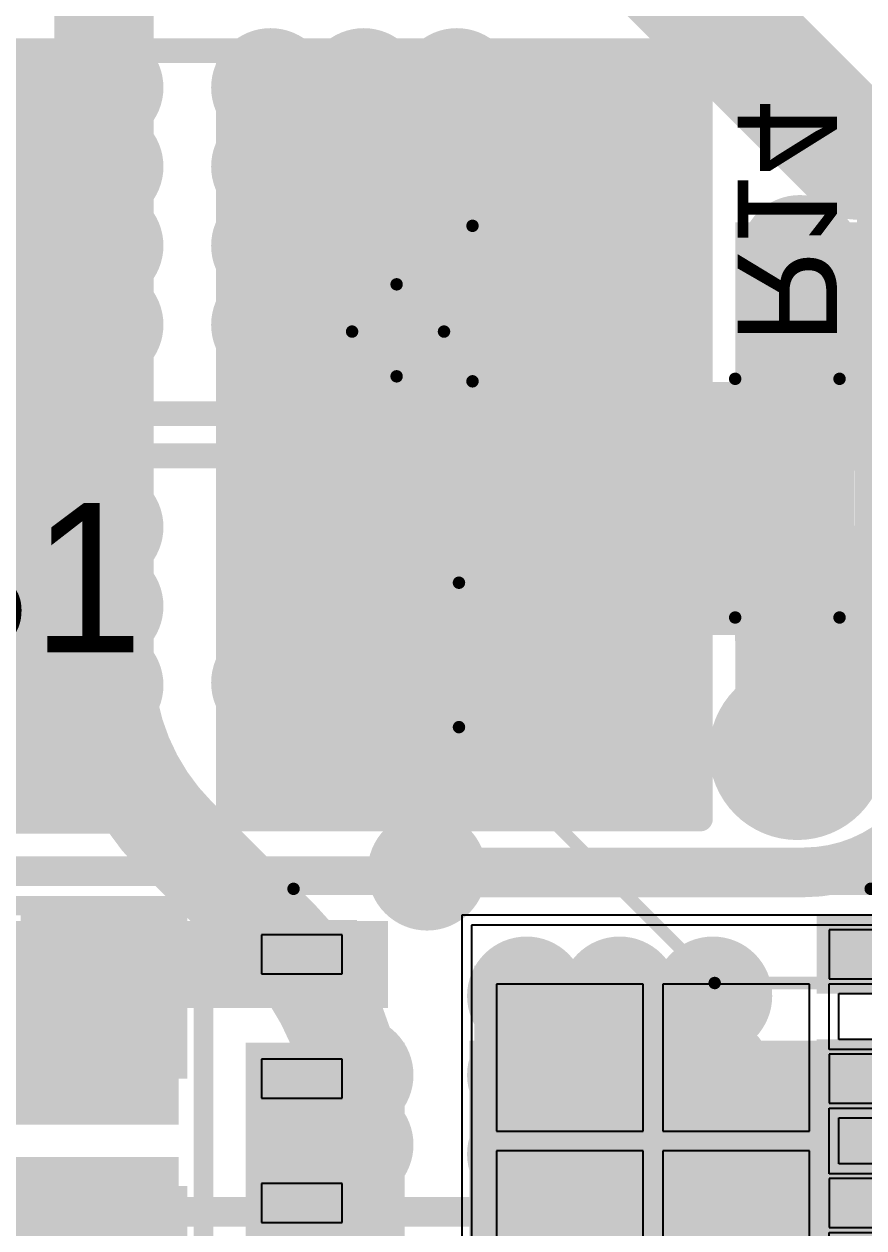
# Model space of a CAD drawing. Header units: millimetres. Extents: x 2.49 to 5.32, y 1.64 to 4.48.
# Drawn here: x 4.0828 to 4.4208, y 2.6385 to 3.1227 of the extents above; entities that cross this region are included whole.
import ezdxf

# ---------------------------------------------------------------- set-up
doc = ezdxf.new("R2010")
doc.units = ezdxf.units.MM
doc.header["$MEASUREMENT"] = 0
for name, color, linetype in [('BottomLayer', 5, 'Continuous'), ('BottomOverlay', 54, 'Continuous'), ('BottomPaste', 16, 'Continuous'), ('BottomSolder', 6, 'Continuous'), ('InternalPlane1', 76, 'Continuous'), ('InternalPlane2', 16, 'Continuous'), ('Mechanical2', 216, 'Continuous'), ('MultiLayer', 9, 'Continuous'), ('TopLayer', 1, 'Continuous'), ('TopOverlay', 2, 'Continuous'), ('TopPaste', 8, 'Continuous'), ('TopSolder', 216, 'Continuous'), ('ViaHoleLayer', 16, 'Continuous')]:
    doc.layers.add(name, color=color, linetype=linetype)

# ---------------------------------------------------------------- blocks, each defined once
blk = doc.blocks.new('VKME1451J221MV_10')
at = {"layer": 'TopLayer'}
blk.add_solid([(0.26574, 0.03248), (0.08858, 0.03248), (0.26574, -0.03248), (0.08858, -0.03248)], dxfattribs=at)
at = {"layer": 'TopOverlay', "const_width": 0.005}
for points in [[(0.10309, 0.2), (-0.1983, 0.2)], [(0.206, 0.09709), (0.10309, 0.2)], [(0.206, 0.09709), (0.206, 0.039)], [(0.20056, -0.042), (0.20056, -0.10453)], [(0.23109, -0.044), (0.23109, -0.081)], [(0.24902, -0.062), (0.21202, -0.062)], [(0.20056, -0.10453), (0.10609, -0.199)]]:
    blk.add_lwpolyline(points, dxfattribs=at)
at = {"layer": 'TopOverlay', "const_width": 0.0025}
for points in [[(0.10184, 0.2, 1), (0.10434, 0.2, 1)], [(0.10184, 0.2, 1), (0.10434, 0.2, 1)], [(0.20475, 0.09709, 1), (0.20725, 0.09709, 1)], [(0.20475, 0.09709, 1), (0.20725, 0.09709, 1)], [(0.20475, 0.039, 1), (0.20725, 0.039, 1)], [(0.19931, -0.042, 1), (0.20181, -0.042, 1)], [(0.22984, -0.044, 1), (0.23234, -0.044, 1)], [(0.21077, -0.062, 1), (0.21327, -0.062, 1)], [(0.24777, -0.062, 1), (0.25027, -0.062, 1)], [(0.22984, -0.081, 1), (0.23234, -0.081, 1)], [(0.19931, -0.10453, 1), (0.20181, -0.10453, 1)], [(0.19931, -0.10453, 1), (0.20181, -0.10453, 1)]]:
    blk.add_lwpolyline(points, format="xyb", close=True, dxfattribs=at)
at = {"layer": 'TopPaste'}
blk.add_solid([(0.26574, 0.03248), (0.08858, 0.03248), (0.26574, -0.03248), (0.08858, -0.03248)], dxfattribs=at)
at = {"layer": 'TopSolder'}
blk.add_solid([(0.26974, 0.03648), (0.08458, 0.03648), (0.26974, -0.03648), (0.08458, -0.03648)], dxfattribs=at)
blk = doc.blocks.new('R__0603_B_54')
at = {"layer": 'BottomLayer'}
for points in [[(-0.015, -0.0175), (-0.015, 0.0175), (-0.045, -0.0175), (-0.045, 0.0175)], [(0.045, -0.0175), (0.045, 0.0175), (0.015, -0.0175), (0.015, 0.0175)]]:
    blk.add_solid(points, dxfattribs=at)
at = {"layer": 'BottomOverlay', "const_width": 0.005}
for points in [[(-0.048, 0.021), (-0.048, -0.021)], [(-0.048, 0.021), (0.048, 0.021)], [(0.048, 0.021), (0.048, -0.021)], [(-0.048, -0.021), (0.048, -0.021)]]:
    blk.add_lwpolyline(points, dxfattribs=at)
at = {"layer": 'BottomOverlay', "const_width": 0.0025}
for points in [[(-0.04925, 0.021, 1), (-0.04675, 0.021, 1)], [(-0.04925, 0.021, 1), (-0.04675, 0.021, 1)], [(0.04675, 0.021, 1), (0.04925, 0.021, 1)], [(0.04675, 0.021, 1), (0.04925, 0.021, 1)], [(-0.04925, -0.021, 1), (-0.04675, -0.021, 1)], [(-0.04925, -0.021, 1), (-0.04675, -0.021, 1)], [(0.04675, -0.021, 1), (0.04925, -0.021, 1)], [(0.04675, -0.021, 1), (0.04925, -0.021, 1)]]:
    blk.add_lwpolyline(points, format="xyb", close=True, dxfattribs=at)
at = {"layer": 'BottomPaste'}
for points in [[(-0.015, -0.0175), (-0.015, 0.0175), (-0.045, -0.0175), (-0.045, 0.0175)], [(0.045, -0.0175), (0.045, 0.0175), (0.015, -0.0175), (0.015, 0.0175)]]:
    blk.add_solid(points, dxfattribs=at)
at = {"layer": 'BottomSolder'}
for points in [[(-0.011, -0.0215), (-0.011, 0.0215), (-0.049, -0.0215), (-0.049, 0.0215)], [(0.049, -0.0215), (0.049, 0.0215), (0.011, -0.0215), (0.011, 0.0215)]]:
    blk.add_solid(points, dxfattribs=at)
blk = doc.blocks.new('RES_2512_B_57')
at = {"layer": 'BottomLayer'}
for points in [[(-0.15945, -0.06693), (-0.09646, -0.06693), (-0.15945, 0.06693), (-0.09646, 0.06693)], [(0.09646, -0.06693), (0.15945, -0.06693), (0.09646, 0.06693), (0.15945, 0.06693)]]:
    blk.add_solid(points, dxfattribs=at)
at = {"layer": 'BottomOverlay', "const_width": 0.01}
for points in [[(0.16679, 0.073), (-0.167, 0.073)], [(-0.167, 0.073), (-0.167, -0.073)], [(0.16679, 0.073), (0.16679, -0.073)], [(0.16679, -0.073), (-0.167, -0.073)]]:
    blk.add_lwpolyline(points, dxfattribs=at)
at = {"layer": 'BottomOverlay', "const_width": 0.005}
for points in [[(-0.1695, 0.073, 1), (-0.1645, 0.073, 1)], [(-0.1695, 0.073, 1), (-0.1645, 0.073, 1)], [(0.16429, 0.073, 1), (0.16929, 0.073, 1)], [(0.16429, 0.073, 1), (0.16929, 0.073, 1)], [(-0.1695, -0.073, 1), (-0.1645, -0.073, 1)], [(-0.1695, -0.073, 1), (-0.1645, -0.073, 1)], [(0.16429, -0.073, 1), (0.16929, -0.073, 1)], [(0.16429, -0.073, 1), (0.16929, -0.073, 1)]]:
    blk.add_lwpolyline(points, format="xyb", close=True, dxfattribs=at)
at = {"layer": 'BottomPaste'}
for points in [[(-0.15945, -0.06693), (-0.09646, -0.06693), (-0.15945, 0.06693), (-0.09646, 0.06693)], [(0.09646, -0.06693), (0.15945, -0.06693), (0.09646, 0.06693), (0.15945, 0.06693)]]:
    blk.add_solid(points, dxfattribs=at)
at = {"layer": 'BottomSolder'}
for points in [[(-0.16345, -0.07093), (-0.09246, -0.07093), (-0.16345, 0.07093), (-0.09246, 0.07093)], [(0.09246, -0.07093), (0.16345, -0.07093), (0.09246, 0.07093), (0.16345, 0.07093)]]:
    blk.add_solid(points, dxfattribs=at)
blk = doc.blocks.new('RES_2512_B_58')
at = {"layer": 'BottomLayer'}
for points in [[(-0.15945, -0.06693), (-0.09646, -0.06693), (-0.15945, 0.06693), (-0.09646, 0.06693)], [(0.09646, -0.06693), (0.15945, -0.06693), (0.09646, 0.06693), (0.15945, 0.06693)]]:
    blk.add_solid(points, dxfattribs=at)
at = {"layer": 'BottomOverlay', "const_width": 0.01}
for points in [[(0.16679, 0.073), (-0.167, 0.073)], [(-0.167, 0.073), (-0.167, -0.073)], [(0.16679, 0.073), (0.16679, -0.073)], [(0.16679, -0.073), (-0.167, -0.073)]]:
    blk.add_lwpolyline(points, dxfattribs=at)
at = {"layer": 'BottomOverlay', "const_width": 0.005}
for points in [[(-0.1695, 0.073, 1), (-0.1645, 0.073, 1)], [(-0.1695, 0.073, 1), (-0.1645, 0.073, 1)], [(0.16429, 0.073, 1), (0.16929, 0.073, 1)], [(0.16429, 0.073, 1), (0.16929, 0.073, 1)], [(-0.1695, -0.073, 1), (-0.1645, -0.073, 1)], [(-0.1695, -0.073, 1), (-0.1645, -0.073, 1)], [(0.16429, -0.073, 1), (0.16929, -0.073, 1)], [(0.16429, -0.073, 1), (0.16929, -0.073, 1)]]:
    blk.add_lwpolyline(points, format="xyb", close=True, dxfattribs=at)
at = {"layer": 'BottomPaste'}
for points in [[(-0.15945, -0.06693), (-0.09646, -0.06693), (-0.15945, 0.06693), (-0.09646, 0.06693)], [(0.09646, -0.06693), (0.15945, -0.06693), (0.09646, 0.06693), (0.15945, 0.06693)]]:
    blk.add_solid(points, dxfattribs=at)
at = {"layer": 'BottomSolder'}
for points in [[(-0.16345, -0.07093), (-0.09246, -0.07093), (-0.16345, 0.07093), (-0.09246, 0.07093)], [(0.09246, -0.07093), (0.16345, -0.07093), (0.09246, 0.07093), (0.16345, 0.07093)]]:
    blk.add_solid(points, dxfattribs=at)
blk = doc.blocks.new('8_P____TDFN_B_70')
at = {"layer": 'BottomLayer'}
for p, q in [((0.1873, 0.08681), (0.01191, 0.08681)), ((0.01191, 0.08681), (0.01191, -0.08681)), ((0.1873, 0.06319), (0.1873, 0.08681)), ((0.15581, 0.03681), (0.15581, 0.06319)), ((0.15581, 0.06319), (0.1873, 0.06319)), ((0.1873, 0.03681), (0.15581, 0.03681)), ((0.1873, 0.01319), (0.1873, 0.03681)), ((0.15581, -0.01319), (0.15581, 0.01319)), ((0.15581, 0.01319), (0.1873, 0.01319)), ((0.1873, -0.01319), (0.15581, -0.01319)), ((0.1873, -0.03681), (0.1873, -0.01319)), ((0.15581, -0.06319), (0.15581, -0.03681)), ((0.15581, -0.03681), (0.1873, -0.03681)), ((0.1873, -0.06319), (0.15581, -0.06319)), ((0.1873, -0.08681), (0.1873, -0.06319)), ((0.01191, -0.08681), (0.1873, -0.08681))]:
    blk.add_line(p, q, dxfattribs=at)
for points in [[(-0.07461, 0.06516), (-0.03819, 0.06516), (-0.07461, 0.08484), (-0.03819, 0.08484)], [(0.15474, 0.06319), (0.18624, 0.06319), (0.15474, 0.08681), (0.18624, 0.08681)], [(-0.07461, 0.01516), (-0.03819, 0.01516), (-0.07461, 0.03484), (-0.03819, 0.03484)], [(0.15474, 0.01319), (0.18624, 0.01319), (0.15474, 0.03681), (0.18624, 0.03681)], [(0.15474, -0.03681), (0.18624, -0.03681), (0.15474, -0.01319), (0.18624, -0.01319)], [(-0.07461, -0.03484), (-0.03819, -0.03484), (-0.07461, -0.01516), (-0.03819, -0.01516)], [(-0.07461, -0.08484), (-0.03819, -0.08484), (-0.07461, -0.06516), (-0.03819, -0.06516)], [(0.15474, -0.08681), (0.18624, -0.08681), (0.15474, -0.06319), (0.18624, -0.06319)]]:
    blk.add_solid(points, dxfattribs=at)
at = {"layer": 'BottomOverlay', "const_width": 0.005}
for points in [[(-0.05974, 0.10138), (0.17254, 0.10138)], [(-0.05974, -0.10038), (0.17254, -0.10038)]]:
    blk.add_lwpolyline(points, dxfattribs=at)
at = {"layer": 'BottomOverlay'}
for points, const_width in [([(-0.06099, 0.10138, 1), (-0.05849, 0.10138, 1)], 0.0025), ([(0.17129, 0.10138, 1), (0.17379, 0.10138, 1)], 0.0025), ([(-0.07206, -0.094, 1), (-0.07994, -0.094, 1)], 0.00787), ([(-0.08191, -0.094, 1), (-0.07797, -0.094, 1)], 0.00394), ([(-0.07403, -0.094, 1), (-0.07009, -0.094, 1)], 0.00394), ([(-0.06099, -0.10038, 1), (-0.05849, -0.10038, 1)], 0.0025), ([(0.17129, -0.10038, 1), (0.17379, -0.10038, 1)], 0.0025)]:
    blk.add_lwpolyline(points, format="xyb", close=True, dxfattribs=dict(at, const_width=const_width))
at = {"layer": 'BottomPaste'}
for p, q in [((-0.04016, 0.08287), (-0.07264, 0.08287)), ((-0.07264, 0.08287), (-0.07264, 0.06713)), ((-0.04016, 0.06713), (-0.04016, 0.08287)), ((0.18533, 0.08484), (0.15581, 0.08484)), ((0.15581, 0.08484), (0.15581, 0.06516)), ((0.18533, 0.06516), (0.18533, 0.08484)), ((-0.07264, 0.06713), (-0.04016, 0.06713)), ((0.081, 0.06299), (0.02195, 0.06299)), ((0.02195, 0.06299), (0.02195, 0.00394)), ((0.081, 0.00394), (0.081, 0.06299)), ((0.14793, 0.06299), (0.08888, 0.06299)), ((0.08888, 0.06299), (0.08888, 0.00394)), ((0.14793, 0.00394), (0.14793, 0.06299)), ((0.15581, 0.06516), (0.18533, 0.06516)), ((0.18533, 0.03484), (0.15581, 0.03484)), ((0.15581, 0.03484), (0.15581, 0.01516)), ((0.18533, 0.01516), (0.18533, 0.03484)), ((-0.04016, 0.03287), (-0.07264, 0.03287)), ((-0.07264, 0.03287), (-0.07264, 0.01713)), ((-0.04016, 0.01713), (-0.04016, 0.03287)), ((-0.07264, 0.01713), (-0.04016, 0.01713)), ((0.15581, 0.01516), (0.18533, 0.01516)), ((0.02195, 0.00394), (0.081, 0.00394)), ((0.08888, 0.00394), (0.14793, 0.00394)), ((0.081, -0.00394), (0.02195, -0.00394)), ((0.02195, -0.00394), (0.02195, -0.06299)), ((0.081, -0.06299), (0.081, -0.00394)), ((0.14793, -0.00394), (0.08888, -0.00394)), ((0.08888, -0.00394), (0.08888, -0.06299)), ((0.14793, -0.06299), (0.14793, -0.00394)), ((-0.04016, -0.01713), (-0.07264, -0.01713)), ((-0.07264, -0.01713), (-0.07264, -0.03287)), ((-0.04016, -0.03287), (-0.04016, -0.01713)), ((0.18533, -0.01516), (0.15581, -0.01516)), ((0.15581, -0.01516), (0.15581, -0.03484)), ((0.18533, -0.03484), (0.18533, -0.01516)), ((-0.07264, -0.03287), (-0.04016, -0.03287)), ((0.15581, -0.03484), (0.18533, -0.03484)), ((-0.04016, -0.06713), (-0.07264, -0.06713)), ((-0.07264, -0.06713), (-0.07264, -0.08287)), ((-0.04016, -0.08287), (-0.04016, -0.06713)), ((0.02195, -0.06299), (0.081, -0.06299)), ((0.08888, -0.06299), (0.14793, -0.06299)), ((0.18533, -0.06516), (0.15581, -0.06516)), ((0.15581, -0.06516), (0.15581, -0.08484)), ((0.18533, -0.08484), (0.18533, -0.06516)), ((-0.07264, -0.08287), (-0.04016, -0.08287)), ((0.15581, -0.08484), (0.18533, -0.08484))]:
    blk.add_line(p, q, dxfattribs=at)
at = {"layer": 'BottomSolder'}
for p, q in [((0.19124, 0.09075), (0.00797, 0.09075)), ((0.00797, 0.09075), (0.00797, -0.09075)), ((0.19124, 0.05925), (0.19124, 0.09075)), ((0.15974, 0.04075), (0.15974, 0.05925)), ((0.15974, 0.05925), (0.19124, 0.05925)), ((0.19124, 0.04075), (0.15974, 0.04075)), ((0.19124, 0.00925), (0.19124, 0.04075)), ((0.15974, -0.00925), (0.15974, 0.00925)), ((0.15974, 0.00925), (0.19124, 0.00925)), ((0.19124, -0.00925), (0.15974, -0.00925)), ((0.19124, -0.04075), (0.19124, -0.00925)), ((0.15974, -0.05925), (0.15974, -0.04075)), ((0.15974, -0.04075), (0.19124, -0.04075)), ((0.19124, -0.05925), (0.15974, -0.05925)), ((0.19124, -0.09075), (0.19124, -0.05925)), ((0.00797, -0.09075), (0.19124, -0.09075))]:
    blk.add_line(p, q, dxfattribs=at)
for points in [[(-0.07861, 0.06116), (-0.03419, 0.06116), (-0.07861, 0.08884), (-0.03419, 0.08884)], [(0.15074, 0.05919), (0.19024, 0.05919), (0.15074, 0.09081), (0.19024, 0.09081)], [(-0.07861, 0.01116), (-0.03419, 0.01116), (-0.07861, 0.03884), (-0.03419, 0.03884)], [(0.15074, 0.00919), (0.19024, 0.00919), (0.15074, 0.04081), (0.19024, 0.04081)], [(0.15074, -0.04081), (0.19024, -0.04081), (0.15074, -0.00919), (0.19024, -0.00919)], [(-0.07861, -0.03884), (-0.03419, -0.03884), (-0.07861, -0.01116), (-0.03419, -0.01116)], [(-0.07861, -0.08884), (-0.03419, -0.08884), (-0.07861, -0.06116), (-0.03419, -0.06116)], [(0.15074, -0.09081), (0.19024, -0.09081), (0.15074, -0.05919), (0.19024, -0.05919)]]:
    blk.add_solid(points, dxfattribs=at)
blk = doc.blocks.new('SOD_123W_B_85')
at = {"layer": 'BottomLayer'}
for points in [[(-0.08465, -0.02953), (-0.02559, -0.02953), (-0.08465, 0.02953), (-0.02559, 0.02953)], [(0.02559, -0.02953), (0.08465, -0.02953), (0.02559, 0.02953), (0.08465, 0.02953)]]:
    blk.add_solid(points, dxfattribs=at)
at = {"layer": 'BottomOverlay', "const_width": 0.00787}
for points in [[(-0.09112, -0.041), (-0.09112, 0.04)], [(0.09088, 0.04), (-0.09112, 0.04)], [(0.09088, -0.041), (0.09088, 0.04)], [(0.09088, -0.041), (-0.09112, -0.041)]]:
    blk.add_lwpolyline(points, dxfattribs=at)
at = {"layer": 'BottomOverlay', "const_width": 0.00394}
for points in [[(-0.09309, 0.04, 1), (-0.08915, 0.04, 1)], [(-0.09309, 0.04, 1), (-0.08915, 0.04, 1)], [(0.08891, 0.04, 1), (0.09285, 0.04, 1)], [(0.08891, 0.04, 1), (0.09285, 0.04, 1)], [(-0.09309, -0.041, 1), (-0.08915, -0.041, 1)], [(-0.09309, -0.041, 1), (-0.08915, -0.041, 1)], [(0.08891, -0.041, 1), (0.09285, -0.041, 1)], [(0.08891, -0.041, 1), (0.09285, -0.041, 1)]]:
    blk.add_lwpolyline(points, format="xyb", close=True, dxfattribs=at)
at = {"layer": 'BottomOverlay'}
blk.add_solid([(0.09088, -0.043), (0.13988, -0.043), (0.09088, 0.043), (0.13988, 0.043)], dxfattribs=at)
at = {"layer": 'BottomPaste'}
for points in [[(-0.08465, -0.02953), (-0.02559, -0.02953), (-0.08465, 0.02953), (-0.02559, 0.02953)], [(0.02559, -0.02953), (0.08465, -0.02953), (0.02559, 0.02953), (0.08465, 0.02953)]]:
    blk.add_solid(points, dxfattribs=at)
at = {"layer": 'BottomSolder'}
for points in [[(-0.08865, -0.03353), (-0.02159, -0.03353), (-0.08865, 0.03353), (-0.02159, 0.03353)], [(0.02159, -0.03353), (0.08865, -0.03353), (0.02159, 0.03353), (0.08865, 0.03353)]]:
    blk.add_solid(points, dxfattribs=at)
blk = doc.blocks.new('SOD_123W_B_86')
at = {"layer": 'BottomLayer'}
for points in [[(-0.08465, -0.02953), (-0.02559, -0.02953), (-0.08465, 0.02953), (-0.02559, 0.02953)], [(0.02559, -0.02953), (0.08465, -0.02953), (0.02559, 0.02953), (0.08465, 0.02953)]]:
    blk.add_solid(points, dxfattribs=at)
at = {"layer": 'BottomOverlay', "const_width": 0.00787}
for points in [[(-0.09112, 0.04), (-0.09112, -0.041)], [(-0.09112, 0.04), (0.09088, 0.04)], [(0.09088, 0.04), (0.09088, -0.041)], [(-0.09112, -0.041), (0.09088, -0.041)]]:
    blk.add_lwpolyline(points, dxfattribs=at)
at = {"layer": 'BottomOverlay', "const_width": 0.00394}
for points in [[(-0.09309, 0.04, 1), (-0.08915, 0.04, 1)], [(-0.09309, 0.04, 1), (-0.08915, 0.04, 1)], [(0.08891, 0.04, 1), (0.09285, 0.04, 1)], [(0.08891, 0.04, 1), (0.09285, 0.04, 1)], [(-0.09309, -0.041, 1), (-0.08915, -0.041, 1)], [(-0.09309, -0.041, 1), (-0.08915, -0.041, 1)], [(0.08891, -0.041, 1), (0.09285, -0.041, 1)], [(0.08891, -0.041, 1), (0.09285, -0.041, 1)]]:
    blk.add_lwpolyline(points, format="xyb", close=True, dxfattribs=at)
at = {"layer": 'BottomOverlay'}
blk.add_solid([(0.09088, -0.043), (0.13988, -0.043), (0.09088, 0.043), (0.13988, 0.043)], dxfattribs=at)
at = {"layer": 'BottomPaste'}
for points in [[(-0.08465, -0.02953), (-0.02559, -0.02953), (-0.08465, 0.02953), (-0.02559, 0.02953)], [(0.02559, -0.02953), (0.08465, -0.02953), (0.02559, 0.02953), (0.08465, 0.02953)]]:
    blk.add_solid(points, dxfattribs=at)
at = {"layer": 'BottomSolder'}
for points in [[(-0.08865, -0.03353), (-0.02159, -0.03353), (-0.08865, 0.03353), (-0.02159, 0.03353)], [(0.02159, -0.03353), (0.08865, -0.03353), (0.02159, 0.03353), (0.08865, 0.03353)]]:
    blk.add_solid(points, dxfattribs=at)

msp = doc.modelspace()

# ---------------------------------------------------------------- linework, layer by layer
at = {"layer": 'BottomLayer'}
for points, const_width in [([(4.10909, 3.09713, 1), (4.12091, 3.09713, 1)], 0.01181), ([(4.17609, 3.09713, 1), (4.18791, 3.09713, 1)], 0.01181), ([(4.21359, 3.09713, 1), (4.22541, 3.09713, 1)], 0.01181), ([(4.25109, 3.09713, 1), (4.26291, 3.09713, 1)], 0.01181), ([(4.10909, 3.06534, 1), (4.12091, 3.06534, 1)], 0.01181), ([(4.17609, 3.06534, 1), (4.18791, 3.06534, 1)], 0.01181), ([(4.21359, 3.06534, 1), (4.22541, 3.06534, 1)], 0.01181), ([(4.25109, 3.06534, 1), (4.26291, 3.06534, 1)], 0.01181), ([(4.10909, 3.03355, 1), (4.12091, 3.03355, 1)], 0.01181), ([(4.17609, 3.03355, 1), (4.18791, 3.03355, 1)], 0.01181), ([(4.21359, 3.03355, 1), (4.22541, 3.03355, 1)], 0.01181), ([(4.25109, 3.03355, 1), (4.26291, 3.03355, 1)], 0.01181), ([(4.38909, 3.03, 1), (4.40091, 3.03, 1)], 0.01181), ([(4.39, 3.03, 1), (4.4, 3.03, 1)], 0.01), ([(4.10909, 3.00175, 1), (4.12091, 3.00175, 1)], 0.01181), ([(4.17609, 3.00175, 1), (4.18791, 3.00175, 1)], 0.01181), ([(4.21359, 3.00175, 1), (4.22541, 3.00175, 1)], 0.01181), ([(4.25109, 3.00175, 1), (4.26291, 3.00175, 1)], 0.01181), ([(4.39, 2.967, 1), (4.4, 2.967, 1)], 0.01), ([(4.39, 2.967, 1), (4.4, 2.967, 1)], 0.01), ([(4.385, 2.962, 1), (4.395, 2.962, 1)], 0.01), ([(4.10909, 2.92038, 1), (4.12091, 2.92038, 1)], 0.01181), ([(4.10909, 2.88858, 1), (4.12091, 2.88858, 1)], 0.01181), ([(4.10909, 2.85679, 1), (4.12091, 2.85679, 1)], 0.01181), ([(4.17609, 2.85779, 1), (4.18791, 2.85779, 1)], 0.01181), ([(4.21359, 2.85779, 1), (4.22541, 2.85779, 1)], 0.01181), ([(4.25109, 2.85779, 1), (4.26291, 2.85779, 1)], 0.01181), ([(4.37825, 2.83, 1), (4.40975, 2.83, 1)], 0.0315), ([(4.10909, 2.825, 1), (4.12091, 2.825, 1)], 0.01181), ([(4.23909, 2.782, 1), (4.25091, 2.782, 1)], 0.01181), ([(4.242, 2.782, 1), (4.248, 2.782, 1)], 0.006), ([(4.27909, 2.73179, 1), (4.29091, 2.73179, 1)], 0.01181), ([(4.31659, 2.73179, 1), (4.32841, 2.73179, 1)], 0.01181), ([(4.35409, 2.73179, 1), (4.36591, 2.73179, 1)], 0.01181), ([(4.20972, 2.7, 1), (4.22153, 2.7, 1)], 0.01181), ([(4.27909, 2.7, 1), (4.29091, 2.7, 1)], 0.01181), ([(4.31659, 2.7, 1), (4.32841, 2.7, 1)], 0.01181), ([(4.35409, 2.7, 1), (4.36591, 2.7, 1)], 0.01181), ([(4.20972, 2.672, 1), (4.22153, 2.672, 1)], 0.01181), ([(4.27909, 2.66821, 1), (4.29091, 2.66821, 1)], 0.01181), ([(4.31659, 2.66821, 1), (4.32841, 2.66821, 1)], 0.01181), ([(4.35409, 2.66821, 1), (4.36591, 2.66821, 1)], 0.01181), ([(4.09888, 2.649, 1), (4.10488, 2.649, 1)], 0.006), ([(4.112, 2.63588, 1), (4.118, 2.63588, 1)], 0.006)]:
    msp.add_lwpolyline(points, format="xyb", close=True, dxfattribs=dict(at, const_width=const_width))
for points, const_width in [([(4.395, 2.967), (4.395, 3.03)], 0.02), ([(4.39, 2.962), (4.395, 2.967)], 0.02), ([(4.03738, 2.782), (4.245, 2.782)], 0.012), ([(4.10188, 2.649), (4.115, 2.63588)], 0.012)]:
    msp.add_lwpolyline(points, dxfattribs=dict(at, const_width=const_width))
for points in [[(4.02295, 2.797), (4.134, 2.797), (4.02295, 3.115), (4.134, 3.115)], [(4.354, 3.116), (4.16, 3.116), (4.354, 2.807), (4.16, 2.807)], [(4.369, 2.943), (4.491, 2.943), (4.369, 3.043), (4.491, 3.043)], [(4.369, 2.87), (4.492, 2.87), (4.369, 2.921), (4.492, 2.921)], [(4.145, 2.762), (4.025, 2.762), (4.145, 2.68), (4.025, 2.68)], [(4.22923, 2.762), (4.085, 2.762), (4.22923, 2.727), (4.085, 2.727)], [(4.172, 2.713), (4.172, 2.542), (4.236, 2.713), (4.236, 2.542)], [(4.262, 2.71375), (4.262, 2.571), (4.506, 2.71375), (4.506, 2.571)], [(4.145, 2.667), (4.024, 2.667), (4.145, 2.62), (4.024, 2.62)]]:
    msp.add_solid(points, dxfattribs=at)
at = {"layer": 'BottomSolder'}
for points, const_width in [([(4.10709, 3.09713, 1), (4.12291, 3.09713, 1)], 0.01581), ([(4.17409, 3.09713, 1), (4.18991, 3.09713, 1)], 0.01581), ([(4.21159, 3.09713, 1), (4.22741, 3.09713, 1)], 0.01581), ([(4.24909, 3.09713, 1), (4.26491, 3.09713, 1)], 0.01581), ([(4.10709, 3.06534, 1), (4.12291, 3.06534, 1)], 0.01581), ([(4.17409, 3.06534, 1), (4.18991, 3.06534, 1)], 0.01581), ([(4.21159, 3.06534, 1), (4.22741, 3.06534, 1)], 0.01581), ([(4.24909, 3.06534, 1), (4.26491, 3.06534, 1)], 0.01581), ([(4.10709, 3.03355, 1), (4.12291, 3.03355, 1)], 0.01581), ([(4.17409, 3.03355, 1), (4.18991, 3.03355, 1)], 0.01581), ([(4.21159, 3.03355, 1), (4.22741, 3.03355, 1)], 0.01581), ([(4.24909, 3.03355, 1), (4.26491, 3.03355, 1)], 0.01581), ([(4.38709, 3.03, 1), (4.40291, 3.03, 1)], 0.01581), ([(4.10709, 3.00175, 1), (4.12291, 3.00175, 1)], 0.01581), ([(4.17409, 3.00175, 1), (4.18991, 3.00175, 1)], 0.01581), ([(4.21159, 3.00175, 1), (4.22741, 3.00175, 1)], 0.01581), ([(4.24909, 3.00175, 1), (4.26491, 3.00175, 1)], 0.01581), ([(4.10709, 2.92038, 1), (4.12291, 2.92038, 1)], 0.01581), ([(4.10709, 2.88858, 1), (4.12291, 2.88858, 1)], 0.01581), ([(4.10709, 2.85679, 1), (4.12291, 2.85679, 1)], 0.01581), ([(4.17409, 2.85779, 1), (4.18991, 2.85779, 1)], 0.01581), ([(4.21159, 2.85779, 1), (4.22741, 2.85779, 1)], 0.01581), ([(4.24909, 2.85779, 1), (4.26491, 2.85779, 1)], 0.01581), ([(4.37625, 2.83, 1), (4.41175, 2.83, 1)], 0.0355), ([(4.10709, 2.825, 1), (4.12291, 2.825, 1)], 0.01581), ([(4.23709, 2.782, 1), (4.25291, 2.782, 1)], 0.01581), ([(4.27709, 2.73179, 1), (4.29291, 2.73179, 1)], 0.01581), ([(4.31459, 2.73179, 1), (4.33041, 2.73179, 1)], 0.01581), ([(4.35209, 2.73179, 1), (4.36791, 2.73179, 1)], 0.01581), ([(4.20772, 2.7, 1), (4.22353, 2.7, 1)], 0.01581), ([(4.27709, 2.7, 1), (4.29291, 2.7, 1)], 0.01581), ([(4.31459, 2.7, 1), (4.33041, 2.7, 1)], 0.01581), ([(4.35209, 2.7, 1), (4.36791, 2.7, 1)], 0.01581), ([(4.20772, 2.672, 1), (4.22353, 2.672, 1)], 0.01581), ([(4.27709, 2.66821, 1), (4.29291, 2.66821, 1)], 0.01581), ([(4.31459, 2.66821, 1), (4.33041, 2.66821, 1)], 0.01581), ([(4.35209, 2.66821, 1), (4.36791, 2.66821, 1)], 0.01581)]:
    msp.add_lwpolyline(points, format="xyb", close=True, dxfattribs=dict(at, const_width=const_width))
at = {"layer": 'InternalPlane1', "const_width": 0.02391}
for points in [[(4.10305, 3.09713, 1), (4.12695, 3.09713, 1)], [(4.17005, 3.09713, 1), (4.19395, 3.09713, 1)], [(4.20755, 3.09713, 1), (4.23145, 3.09713, 1)], [(4.24505, 3.09713, 1), (4.26895, 3.09713, 1)], [(4.10305, 3.06534, 1), (4.12695, 3.06534, 1)], [(4.17005, 3.06534, 1), (4.19395, 3.06534, 1)], [(4.20755, 3.06534, 1), (4.23145, 3.06534, 1)], [(4.24505, 3.06534, 1), (4.26895, 3.06534, 1)], [(4.10305, 3.03355, 1), (4.12695, 3.03355, 1)], [(4.17005, 3.03355, 1), (4.19395, 3.03355, 1)], [(4.20755, 3.03355, 1), (4.23145, 3.03355, 1)], [(4.24505, 3.03355, 1), (4.26895, 3.03355, 1)], [(4.38305, 3.03, 1), (4.40695, 3.03, 1)], [(4.10305, 3.00175, 1), (4.12695, 3.00175, 1)], [(4.17005, 3.00175, 1), (4.19395, 3.00175, 1)], [(4.20755, 3.00175, 1), (4.23145, 3.00175, 1)], [(4.24505, 3.00175, 1), (4.26895, 3.00175, 1)], [(4.10305, 2.92038, 1), (4.12695, 2.92038, 1)], [(4.10305, 2.88858, 1), (4.12695, 2.88858, 1)], [(4.17005, 2.85779, 1), (4.19395, 2.85779, 1)], [(4.20755, 2.85779, 1), (4.23145, 2.85779, 1)], [(4.24505, 2.85779, 1), (4.26895, 2.85779, 1)], [(4.10305, 2.85679, 1), (4.12695, 2.85679, 1)], [(4.10305, 2.825, 1), (4.12695, 2.825, 1)], [(4.23305, 2.782, 1), (4.25695, 2.782, 1)], [(4.27305, 2.73179, 1), (4.29695, 2.73179, 1)], [(4.31055, 2.73179, 1), (4.33445, 2.73179, 1)], [(4.34805, 2.73179, 1), (4.37195, 2.73179, 1)], [(4.20367, 2.7, 1), (4.22758, 2.7, 1)], [(4.27305, 2.7, 1), (4.29695, 2.7, 1)], [(4.31055, 2.7, 1), (4.33445, 2.7, 1)], [(4.34805, 2.7, 1), (4.37195, 2.7, 1)], [(4.20367, 2.672, 1), (4.22758, 2.672, 1)], [(4.27305, 2.66821, 1), (4.29695, 2.66821, 1)], [(4.31055, 2.66821, 1), (4.33445, 2.66821, 1)], [(4.34805, 2.66821, 1), (4.37195, 2.66821, 1)]]:
    msp.add_lwpolyline(points, format="xyb", close=True, dxfattribs=at)
at = {"layer": 'InternalPlane2'}
for points, const_width in [([(4.10305, 3.09713, 1), (4.12695, 3.09713, 1)], 0.02391), ([(4.10305, 3.06534, 1), (4.12695, 3.06534, 1)], 0.02391), ([(4.10305, 3.03355, 1), (4.12695, 3.03355, 1)], 0.02391), ([(4.38305, 3.03, 1), (4.40695, 3.03, 1)], 0.02391), ([(4.10305, 3.00175, 1), (4.12695, 3.00175, 1)], 0.02391), ([(4.10305, 2.92038, 1), (4.12695, 2.92038, 1)], 0.02391), ([(4.10305, 2.88858, 1), (4.12695, 2.88858, 1)], 0.02391), ([(4.10305, 2.85679, 1), (4.12695, 2.85679, 1)], 0.02391), ([(4.37713, 2.83, 1), (4.41087, 2.83, 1)], 0.03375), ([(4.10305, 2.825, 1), (4.12695, 2.825, 1)], 0.02391), ([(4.23305, 2.782, 1), (4.25695, 2.782, 1)], 0.02391), ([(4.27305, 2.73179, 1), (4.29695, 2.73179, 1)], 0.02391), ([(4.31055, 2.73179, 1), (4.33445, 2.73179, 1)], 0.02391), ([(4.34805, 2.73179, 1), (4.37195, 2.73179, 1)], 0.02391), ([(4.20367, 2.7, 1), (4.22758, 2.7, 1)], 0.02391), ([(4.27305, 2.7, 1), (4.29695, 2.7, 1)], 0.02391), ([(4.31055, 2.7, 1), (4.33445, 2.7, 1)], 0.02391), ([(4.34805, 2.7, 1), (4.37195, 2.7, 1)], 0.02391), ([(4.20367, 2.672, 1), (4.22758, 2.672, 1)], 0.02391), ([(4.27305, 2.66821, 1), (4.29695, 2.66821, 1)], 0.02391), ([(4.31055, 2.66821, 1), (4.33445, 2.66821, 1)], 0.02391), ([(4.34805, 2.66821, 1), (4.37195, 2.66821, 1)], 0.02391)]:
    msp.add_lwpolyline(points, format="xyb", close=True, dxfattribs=dict(at, const_width=const_width))
at = {"layer": 'Mechanical2', "const_width": 0.015}
msp.add_lwpolyline([(5.30364, 3.062, 1), (2.50836, 3.062, 1)], format="xyb", close=True, dxfattribs=at)
at = {"layer": 'MultiLayer'}
for points, const_width in [([(4.10909, 3.09713, 1), (4.12091, 3.09713, 1)], 0.01181), ([(4.17609, 3.09713, 1), (4.18791, 3.09713, 1)], 0.01181), ([(4.21359, 3.09713, 1), (4.22541, 3.09713, 1)], 0.01181), ([(4.25109, 3.09713, 1), (4.26291, 3.09713, 1)], 0.01181), ([(4.10909, 3.06534, 1), (4.12091, 3.06534, 1)], 0.01181), ([(4.17609, 3.06534, 1), (4.18791, 3.06534, 1)], 0.01181), ([(4.21359, 3.06534, 1), (4.22541, 3.06534, 1)], 0.01181), ([(4.25109, 3.06534, 1), (4.26291, 3.06534, 1)], 0.01181), ([(4.10909, 3.03355, 1), (4.12091, 3.03355, 1)], 0.01181), ([(4.17609, 3.03355, 1), (4.18791, 3.03355, 1)], 0.01181), ([(4.21359, 3.03355, 1), (4.22541, 3.03355, 1)], 0.01181), ([(4.25109, 3.03355, 1), (4.26291, 3.03355, 1)], 0.01181), ([(4.38909, 3.03, 1), (4.40091, 3.03, 1)], 0.01181), ([(4.10909, 3.00175, 1), (4.12091, 3.00175, 1)], 0.01181), ([(4.17609, 3.00175, 1), (4.18791, 3.00175, 1)], 0.01181), ([(4.21359, 3.00175, 1), (4.22541, 3.00175, 1)], 0.01181), ([(4.25109, 3.00175, 1), (4.26291, 3.00175, 1)], 0.01181), ([(4.10909, 2.92038, 1), (4.12091, 2.92038, 1)], 0.01181), ([(4.10909, 2.88858, 1), (4.12091, 2.88858, 1)], 0.01181), ([(4.10909, 2.85679, 1), (4.12091, 2.85679, 1)], 0.01181), ([(4.17609, 2.85779, 1), (4.18791, 2.85779, 1)], 0.01181), ([(4.21359, 2.85779, 1), (4.22541, 2.85779, 1)], 0.01181), ([(4.25109, 2.85779, 1), (4.26291, 2.85779, 1)], 0.01181), ([(4.37825, 2.83, 1), (4.40975, 2.83, 1)], 0.0315), ([(4.10909, 2.825, 1), (4.12091, 2.825, 1)], 0.01181), ([(4.23909, 2.782, 1), (4.25091, 2.782, 1)], 0.01181), ([(4.27909, 2.73179, 1), (4.29091, 2.73179, 1)], 0.01181), ([(4.31659, 2.73179, 1), (4.32841, 2.73179, 1)], 0.01181), ([(4.35409, 2.73179, 1), (4.36591, 2.73179, 1)], 0.01181), ([(4.20972, 2.7, 1), (4.22153, 2.7, 1)], 0.01181), ([(4.27909, 2.7, 1), (4.29091, 2.7, 1)], 0.01181), ([(4.31659, 2.7, 1), (4.32841, 2.7, 1)], 0.01181), ([(4.35409, 2.7, 1), (4.36591, 2.7, 1)], 0.01181), ([(4.20972, 2.672, 1), (4.22153, 2.672, 1)], 0.01181), ([(4.27909, 2.66821, 1), (4.29091, 2.66821, 1)], 0.01181), ([(4.31659, 2.66821, 1), (4.32841, 2.66821, 1)], 0.01181), ([(4.35409, 2.66821, 1), (4.36591, 2.66821, 1)], 0.01181)]:
    msp.add_lwpolyline(points, format="xyb", close=True, dxfattribs=dict(at, const_width=const_width))
at = {"layer": 'TopLayer'}
for points, const_width in [([(4.20748, 3.27948), (4.41796, 3.069)], 0.05), ([(4.115, 3.09713), (4.115, 3.164)], 0.04), ([(4.115, 3.06534), (4.115, 3.09713)], 0.04), ([(4.41796, 3.069), (4.67499, 3.069)], 0.05), ([(4.115, 3.03355), (4.115, 3.06534)], 0.04), ([(4.115, 3.00175), (4.115, 3.03355)], 0.04), ([(4.395, 3.03), (4.43713, 2.98787)], 0.02), ([(4.115, 2.92038), (4.115, 3.00175)], 0.04), ([(4.28563, 2.93837), (4.28564, 2.93836)], 0.05), ([(4.115, 2.88858), (4.115, 2.92038)], 0.04), ([(4.115, 2.86642), (4.115, 2.88858)], 0.04), ([(4.394, 2.83), (4.394, 2.87451)], 0.05), ([(4.14429, 2.79571), (4.18633, 2.75367)], 0.04), ([(4.245, 2.782), (4.2455, 2.7815)], 0.02), ([(4.2455, 2.7815), (4.39676, 2.7815)], 0.02), ([(4.21562, 2.678), (4.21562, 2.68296)], 0.04), ([(4.28631, 2.66031), (4.6402, 2.66031)], 0.04), ([(4.271, 2.645), (4.28631, 2.66031)], 0.012), ([(4.054, 2.645), (4.271, 2.645)], 0.012)]:
    msp.add_lwpolyline(points, dxfattribs=dict(at, const_width=const_width))
for points, const_width in [([(4.105, 3.09713, 1), (4.125, 3.09713, 1)], 0.02), ([(4.105, 3.09713, 1), (4.125, 3.09713, 1)], 0.02), ([(4.10909, 3.09713, 1), (4.12091, 3.09713, 1)], 0.01181), ([(4.17609, 3.09713, 1), (4.18791, 3.09713, 1)], 0.01181), ([(4.21359, 3.09713, 1), (4.22541, 3.09713, 1)], 0.01181), ([(4.25109, 3.09713, 1), (4.26291, 3.09713, 1)], 0.01181), ([(4.40546, 3.069, 1), (4.43046, 3.069, 1)], 0.025), ([(4.40546, 3.069, 1), (4.43046, 3.069, 1)], 0.025), ([(4.105, 3.06534, 1), (4.125, 3.06534, 1)], 0.02), ([(4.105, 3.06534, 1), (4.125, 3.06534, 1)], 0.02), ([(4.10909, 3.06534, 1), (4.12091, 3.06534, 1)], 0.01181), ([(4.17609, 3.06534, 1), (4.18791, 3.06534, 1)], 0.01181), ([(4.21359, 3.06534, 1), (4.22541, 3.06534, 1)], 0.01181), ([(4.25109, 3.06534, 1), (4.26291, 3.06534, 1)], 0.01181), ([(4.105, 3.03355, 1), (4.125, 3.03355, 1)], 0.02), ([(4.105, 3.03355, 1), (4.125, 3.03355, 1)], 0.02), ([(4.10909, 3.03355, 1), (4.12091, 3.03355, 1)], 0.01181), ([(4.17609, 3.03355, 1), (4.18791, 3.03355, 1)], 0.01181), ([(4.21359, 3.03355, 1), (4.22541, 3.03355, 1)], 0.01181), ([(4.25109, 3.03355, 1), (4.26291, 3.03355, 1)], 0.01181), ([(4.38909, 3.03, 1), (4.40091, 3.03, 1)], 0.01181), ([(4.39, 3.03, 1), (4.4, 3.03, 1)], 0.01), ([(4.105, 3.00175, 1), (4.125, 3.00175, 1)], 0.02), ([(4.105, 3.00175, 1), (4.125, 3.00175, 1)], 0.02), ([(4.10909, 3.00175, 1), (4.12091, 3.00175, 1)], 0.01181), ([(4.17609, 3.00175, 1), (4.18791, 3.00175, 1)], 0.01181), ([(4.21359, 3.00175, 1), (4.22541, 3.00175, 1)], 0.01181), ([(4.25109, 3.00175, 1), (4.26291, 3.00175, 1)], 0.01181), ([(4.26918, 2.94, 1), (4.29418, 2.94, 1)], 0.025), ([(4.27313, 2.93837, 1), (4.29813, 2.93837, 1)], 0.025), ([(4.27313, 2.93837, 1), (4.29813, 2.93837, 1)], 0.025), ([(4.27313, 2.93837, 1), (4.29813, 2.93837, 1)], 0.025), ([(4.27314, 2.93836, 1), (4.29814, 2.93836, 1)], 0.025), ([(4.27314, 2.93836, 1), (4.29814, 2.93836, 1)], 0.025), ([(4.3625, 2.92038, 1), (4.3875, 2.92038, 1)], 0.025), ([(4.105, 2.92038, 1), (4.125, 2.92038, 1)], 0.02), ([(4.105, 2.92038, 1), (4.125, 2.92038, 1)], 0.02), ([(4.10909, 2.92038, 1), (4.12091, 2.92038, 1)], 0.01181), ([(4.105, 2.88858, 1), (4.125, 2.88858, 1)], 0.02), ([(4.105, 2.88858, 1), (4.125, 2.88858, 1)], 0.02), ([(4.10909, 2.88858, 1), (4.12091, 2.88858, 1)], 0.01181), ([(4.3815, 2.87451, 1), (4.4065, 2.87451, 1)], 0.025), ([(4.3815, 2.87451, 1), (4.4065, 2.87451, 1)], 0.025), ([(4.105, 2.86642, 1), (4.125, 2.86642, 1)], 0.02), ([(4.105, 2.86642, 1), (4.125, 2.86642, 1)], 0.02), ([(4.10909, 2.85679, 1), (4.12091, 2.85679, 1)], 0.01181), ([(4.17609, 2.85779, 1), (4.18791, 2.85779, 1)], 0.01181), ([(4.21359, 2.85779, 1), (4.22541, 2.85779, 1)], 0.01181), ([(4.25109, 2.85779, 1), (4.26291, 2.85779, 1)], 0.01181), ([(4.37825, 2.83, 1), (4.40975, 2.83, 1)], 0.0315), ([(4.3815, 2.83, 1), (4.4065, 2.83, 1)], 0.025), ([(4.10909, 2.825, 1), (4.12091, 2.825, 1)], 0.01181), ([(4.13429, 2.79571, 1), (4.15429, 2.79571, 1)], 0.02), ([(4.13429, 2.79571, 1), (4.15429, 2.79571, 1)], 0.02), ([(4.23909, 2.782, 1), (4.25091, 2.782, 1)], 0.01181), ([(4.24, 2.782, 1), (4.25, 2.782, 1)], 0.01), ([(4.2405, 2.7815, 1), (4.2505, 2.7815, 1)], 0.01), ([(4.2405, 2.7815, 1), (4.2505, 2.7815, 1)], 0.01), ([(4.39176, 2.7815, 1), (4.40176, 2.7815, 1)], 0.01), ([(4.39176, 2.7815, 1), (4.40176, 2.7815, 1)], 0.01), ([(4.17633, 2.75367, 1), (4.19633, 2.75367, 1)], 0.02), ([(4.17633, 2.75367, 1), (4.19633, 2.75367, 1)], 0.02), ([(4.27909, 2.73179, 1), (4.29091, 2.73179, 1)], 0.01181), ([(4.31659, 2.73179, 1), (4.32841, 2.73179, 1)], 0.01181), ([(4.35409, 2.73179, 1), (4.36591, 2.73179, 1)], 0.01181), ([(4.20972, 2.7, 1), (4.22153, 2.7, 1)], 0.01181), ([(4.27909, 2.7, 1), (4.29091, 2.7, 1)], 0.01181), ([(4.31659, 2.7, 1), (4.32841, 2.7, 1)], 0.01181), ([(4.35409, 2.7, 1), (4.36591, 2.7, 1)], 0.01181), ([(4.20562, 2.68296, 1), (4.22562, 2.68296, 1)], 0.02), ([(4.20562, 2.68296, 1), (4.22562, 2.68296, 1)], 0.02), ([(4.20562, 2.678, 1), (4.22562, 2.678, 1)], 0.02), ([(4.20972, 2.672, 1), (4.22153, 2.672, 1)], 0.01181), ([(4.27631, 2.66031, 1), (4.29631, 2.66031, 1)], 0.02), ([(4.27909, 2.66821, 1), (4.29091, 2.66821, 1)], 0.01181), ([(4.31659, 2.66821, 1), (4.32841, 2.66821, 1)], 0.01181), ([(4.35409, 2.66821, 1), (4.36591, 2.66821, 1)], 0.01181), ([(4.28331, 2.66031, 1), (4.28931, 2.66031, 1)], 0.006), ([(4.268, 2.645, 1), (4.274, 2.645, 1)], 0.006), ([(4.268, 2.645, 1), (4.274, 2.645, 1)], 0.006)]:
    msp.add_lwpolyline(points, format="xyb", close=True, dxfattribs=dict(at, const_width=const_width))
for points, const_width in [([(4.28168, 2.94, -0.198496), (4.28563, 2.93837)], 0.05), ([(4.28563, 2.93837, -0.0004), (4.28564, 2.93836)], 0.05), ([(4.375, 2.92038, -0.198912), (4.394, 2.87451)], 0.05), ([(4.14429, 2.79571, -0.198912), (4.115, 2.86642)], 0.04), ([(4.439, 2.799, -0.198912), (4.39676, 2.7815)], 0.02), ([(4.18633, 2.75367, -0.198912), (4.21562, 2.68296)], 0.04)]:
    msp.add_lwpolyline(points, format="xyb", dxfattribs=dict(at, const_width=const_width))
for points in [[(4.16, 2.877), (4.417, 2.877), (4.16, 2.97875), (4.417, 2.97875)], [(4.376, 2.639), (4.376, 2.744), (4.264, 2.639), (4.264, 2.744)]]:
    msp.add_solid(points, dxfattribs=at)
at = {"layer": 'TopSolder'}
for points, const_width in [([(4.10709, 3.09713, 1), (4.12291, 3.09713, 1)], 0.01581), ([(4.17409, 3.09713, 1), (4.18991, 3.09713, 1)], 0.01581), ([(4.21159, 3.09713, 1), (4.22741, 3.09713, 1)], 0.01581), ([(4.24909, 3.09713, 1), (4.26491, 3.09713, 1)], 0.01581), ([(4.10709, 3.06534, 1), (4.12291, 3.06534, 1)], 0.01581), ([(4.17409, 3.06534, 1), (4.18991, 3.06534, 1)], 0.01581), ([(4.21159, 3.06534, 1), (4.22741, 3.06534, 1)], 0.01581), ([(4.24909, 3.06534, 1), (4.26491, 3.06534, 1)], 0.01581), ([(4.10709, 3.03355, 1), (4.12291, 3.03355, 1)], 0.01581), ([(4.17409, 3.03355, 1), (4.18991, 3.03355, 1)], 0.01581), ([(4.21159, 3.03355, 1), (4.22741, 3.03355, 1)], 0.01581), ([(4.24909, 3.03355, 1), (4.26491, 3.03355, 1)], 0.01581), ([(4.38709, 3.03, 1), (4.40291, 3.03, 1)], 0.01581), ([(4.10709, 3.00175, 1), (4.12291, 3.00175, 1)], 0.01581), ([(4.17409, 3.00175, 1), (4.18991, 3.00175, 1)], 0.01581), ([(4.21159, 3.00175, 1), (4.22741, 3.00175, 1)], 0.01581), ([(4.24909, 3.00175, 1), (4.26491, 3.00175, 1)], 0.01581), ([(4.10709, 2.92038, 1), (4.12291, 2.92038, 1)], 0.01581), ([(4.10709, 2.88858, 1), (4.12291, 2.88858, 1)], 0.01581), ([(4.10709, 2.85679, 1), (4.12291, 2.85679, 1)], 0.01581), ([(4.17409, 2.85779, 1), (4.18991, 2.85779, 1)], 0.01581), ([(4.21159, 2.85779, 1), (4.22741, 2.85779, 1)], 0.01581), ([(4.24909, 2.85779, 1), (4.26491, 2.85779, 1)], 0.01581), ([(4.37625, 2.83, 1), (4.41175, 2.83, 1)], 0.0355), ([(4.10709, 2.825, 1), (4.12291, 2.825, 1)], 0.01581), ([(4.23709, 2.782, 1), (4.25291, 2.782, 1)], 0.01581), ([(4.27709, 2.73179, 1), (4.29291, 2.73179, 1)], 0.01581), ([(4.31459, 2.73179, 1), (4.33041, 2.73179, 1)], 0.01581), ([(4.35209, 2.73179, 1), (4.36791, 2.73179, 1)], 0.01581), ([(4.20772, 2.7, 1), (4.22353, 2.7, 1)], 0.01581), ([(4.27709, 2.7, 1), (4.29291, 2.7, 1)], 0.01581), ([(4.31459, 2.7, 1), (4.33041, 2.7, 1)], 0.01581), ([(4.35209, 2.7, 1), (4.36791, 2.7, 1)], 0.01581), ([(4.20772, 2.672, 1), (4.22353, 2.672, 1)], 0.01581), ([(4.27709, 2.66821, 1), (4.29291, 2.66821, 1)], 0.01581), ([(4.31459, 2.66821, 1), (4.33041, 2.66821, 1)], 0.01581), ([(4.35209, 2.66821, 1), (4.36791, 2.66821, 1)], 0.01581)]:
    msp.add_lwpolyline(points, format="xyb", close=True, dxfattribs=dict(at, const_width=const_width))
at = {"layer": 'ViaHoleLayer'}
for points, const_width in [([(4.11205, 3.09713, 1), (4.11795, 3.09713, 1)], 0.00591), ([(4.17905, 3.09713, 1), (4.18495, 3.09713, 1)], 0.00591), ([(4.21655, 3.09713, 1), (4.22245, 3.09713, 1)], 0.00591), ([(4.25405, 3.09713, 1), (4.25995, 3.09713, 1)], 0.00591), ([(4.11205, 3.06534, 1), (4.11795, 3.06534, 1)], 0.00591), ([(4.17905, 3.06534, 1), (4.18495, 3.06534, 1)], 0.00591), ([(4.21655, 3.06534, 1), (4.22245, 3.06534, 1)], 0.00591), ([(4.25405, 3.06534, 1), (4.25995, 3.06534, 1)], 0.00591), ([(4.11205, 3.03355, 1), (4.11795, 3.03355, 1)], 0.00591), ([(4.17905, 3.03355, 1), (4.18495, 3.03355, 1)], 0.00591), ([(4.21655, 3.03355, 1), (4.22245, 3.03355, 1)], 0.00591), ([(4.25405, 3.03355, 1), (4.25995, 3.03355, 1)], 0.00591), ([(4.39205, 3.03, 1), (4.39795, 3.03, 1)], 0.00591), ([(4.11205, 3.00175, 1), (4.11795, 3.00175, 1)], 0.00591), ([(4.17905, 3.00175, 1), (4.18495, 3.00175, 1)], 0.00591), ([(4.21655, 3.00175, 1), (4.22245, 3.00175, 1)], 0.00591), ([(4.25405, 3.00175, 1), (4.25995, 3.00175, 1)], 0.00591), ([(4.11205, 2.92038, 1), (4.11795, 2.92038, 1)], 0.00591), ([(4.11205, 2.88858, 1), (4.11795, 2.88858, 1)], 0.00591), ([(4.11205, 2.85679, 1), (4.11795, 2.85679, 1)], 0.00591), ([(4.17905, 2.85779, 1), (4.18495, 2.85779, 1)], 0.00591), ([(4.21655, 2.85779, 1), (4.22245, 2.85779, 1)], 0.00591), ([(4.25405, 2.85779, 1), (4.25995, 2.85779, 1)], 0.00591), ([(4.38613, 2.83, 1), (4.40187, 2.83, 1)], 0.01575), ([(4.11205, 2.825, 1), (4.11795, 2.825, 1)], 0.00591), ([(4.24205, 2.782, 1), (4.24795, 2.782, 1)], 0.00591), ([(4.28205, 2.73179, 1), (4.28795, 2.73179, 1)], 0.00591), ([(4.31955, 2.73179, 1), (4.32545, 2.73179, 1)], 0.00591), ([(4.35705, 2.73179, 1), (4.36295, 2.73179, 1)], 0.00591), ([(4.21267, 2.7, 1), (4.21858, 2.7, 1)], 0.00591), ([(4.28205, 2.7, 1), (4.28795, 2.7, 1)], 0.00591), ([(4.31955, 2.7, 1), (4.32545, 2.7, 1)], 0.00591), ([(4.35705, 2.7, 1), (4.36295, 2.7, 1)], 0.00591), ([(4.21267, 2.672, 1), (4.21858, 2.672, 1)], 0.00591), ([(4.28205, 2.66821, 1), (4.28795, 2.66821, 1)], 0.00591), ([(4.31955, 2.66821, 1), (4.32545, 2.66821, 1)], 0.00591), ([(4.35705, 2.66821, 1), (4.36295, 2.66821, 1)], 0.00591)]:
    msp.add_lwpolyline(points, format="xyb", close=True, dxfattribs=dict(at, const_width=const_width))

# ---------------------------------------------------------------- block references
for name, p, rotation in [('VKME1451J221MV_10', (4.46384, 2.937), 180), ('RES_2512_B_57', (4.188, 3.039), 180), ('SOD_123W_B_86', (4.461, 2.932), 90), ('R__0603_B_54', (4.39, 2.932), 90), ('RES_2512_B_58', (4.188, 2.876), 180), ('8_P____TDFN_B_70', (4.251, 2.6735), 360), ('SOD_123W_B_85', (4.115, 2.677), 270)]:
    msp.add_blockref(name, p, dxfattribs=dict(rotation=rotation))

# ---------------------------------------------------------------- texts
at = {"layer": 'BottomOverlay', "text_generation_flag": 2}
msp.add_text('R14', height=0.04, rotation=270, dxfattribs=at).set_placement((4.37, 2.994))
at = {"layer": 'TopOverlay'}
msp.add_text('SB1', height=0.06, dxfattribs=at).set_placement((3.979, 2.87))

doc.saveas('drawing.dxf')
